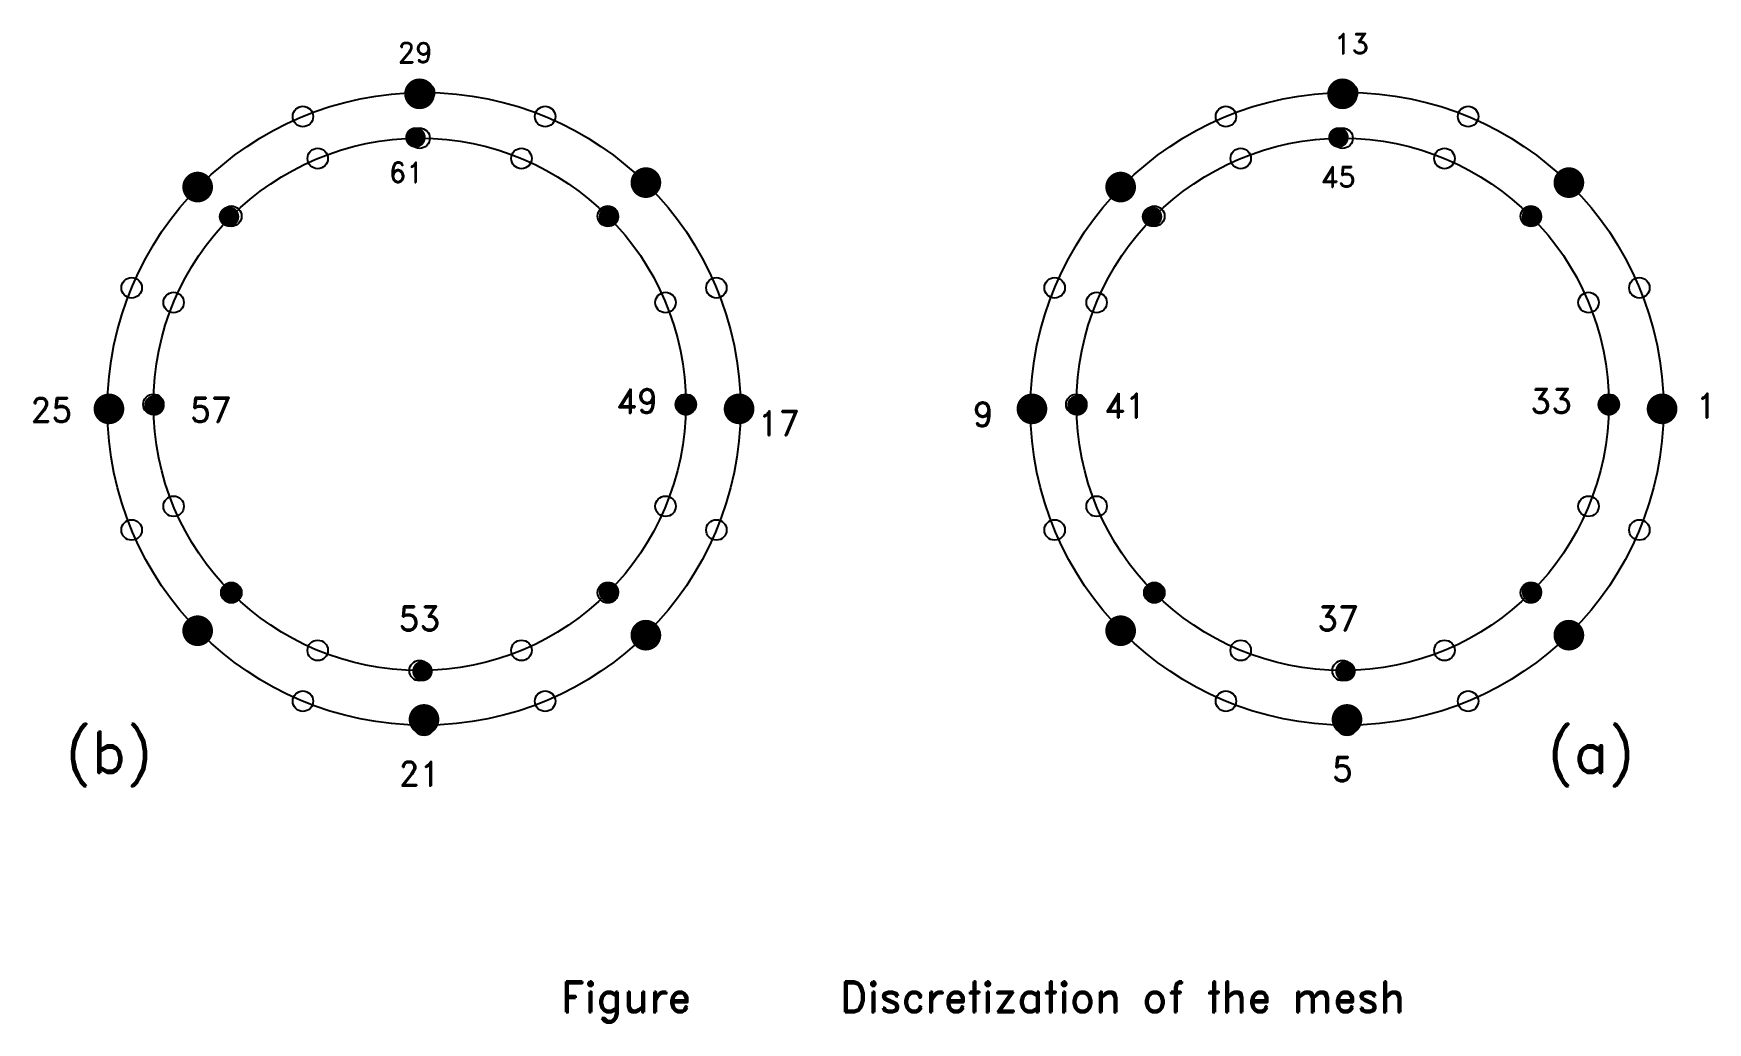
# Model space of a CAD drawing. Extents: x 1.18 to 9.36, y 1.61 to 6.44.
import ezdxf
from ezdxf.enums import TextEntityAlignment as Align

# ---------------------------------------------------------------- set-up
doc = ezdxf.new("R2010")
doc.units = 0
doc.header["$PDMODE"] = 33
doc.header["$PDSIZE"] = 0.1
doc.layers.add('CIRCLE', color=7, linetype='CONTINUOUS')
doc.styles.get("Standard").update_dxf_attribs({"font": 'ROMAND'})

msp = doc.modelspace()

# ---------------------------------------------------------------- linework, layer by layer
at = {"layer": 'CIRCLE', "color": 0}
for points, const_width in [([(3.0308, 6.1482, 1), (3.1058, 6.1482, 1)], 0.075), ([(7.5416, 6.1482, 1), (7.6166, 6.1482, 1)], 0.075), ([(3.0232, 5.935, 1), (3.0732, 5.935, 1)], 0.05), ([(7.534, 5.935, 1), (7.584, 5.935, 1)], 0.05), ([(1.9462, 5.6925, 1), (2.0212, 5.6925, 1)], 0.075), ([(4.1367, 5.7142, 1), (4.2117, 5.7142, 1)], 0.075), ([(6.457, 5.6925, 1), (6.532, 5.6925, 1)], 0.075), ([(8.6475, 5.7142, 1), (8.7225, 5.7142, 1)], 0.075), ([(2.1119, 5.5477, 1), (2.1619, 5.5477, 1)], 0.05), ([(3.9691, 5.5477, 1), (4.0191, 5.5477, 1)], 0.05), ([(6.6227, 5.5477, 1), (6.6727, 5.5477, 1)], 0.05), ([(8.4799, 5.5477, 1), (8.5299, 5.5477, 1)], 0.05), ([(1.5127, 4.6084, 1), (1.5877, 4.6084, 1)], 0.075), ([(1.7474, 4.6251, 1), (1.7974, 4.6251, 1)], 0.05), ([(4.3449, 4.6251, 1), (4.3949, 4.6251, 1)], 0.05), ([(4.5922, 4.6084, 1), (4.6672, 4.6084, 1)], 0.075), ([(6.0235, 4.6084, 1), (6.0985, 4.6084, 1)], 0.075), ([(6.2582, 4.6251, 1), (6.3082, 4.6251, 1)], 0.05), ([(8.8557, 4.6251, 1), (8.9057, 4.6251, 1)], 0.05), ([(9.103, 4.6084, 1), (9.178, 4.6084, 1)], 0.075), ([(2.1233, 3.7135, 1), (2.1733, 3.7135, 1)], 0.05), ([(3.9691, 3.7135, 1), (4.0191, 3.7135, 1)], 0.05), ([(6.6341, 3.7135, 1), (6.6841, 3.7135, 1)], 0.05), ([(8.4799, 3.7135, 1), (8.5299, 3.7135, 1)], 0.05), ([(1.9462, 3.5239, 1), (2.0212, 3.5239, 1)], 0.075), ([(4.1367, 3.5022, 1), (4.2117, 3.5022, 1)], 0.075), ([(6.457, 3.5239, 1), (6.532, 3.5239, 1)], 0.075), ([(8.6475, 3.5022, 1), (8.7225, 3.5022, 1)], 0.075), ([(3.0574, 3.3262, 1), (3.1074, 3.3262, 1)], 0.05), ([(7.5682, 3.3262, 1), (7.6182, 3.3262, 1)], 0.05), ([(3.0524, 3.0902, 1), (3.1274, 3.0902, 1)], 0.075), ([(7.5632, 3.0902, 1), (7.6382, 3.0902, 1)], 0.075)]:
    msp.add_lwpolyline(points, format="xyb", close=True, dxfattribs=dict(at, const_width=const_width))
for centre, radius in [((3.0899, 4.6084), 1.5466), ((7.6007, 4.6084), 1.5466), ((3.0683, 4.6301), 1.3011), ((7.5791, 4.6301), 1.3011)]:
    msp.add_circle(centre, radius, dxfattribs=at)
for p in [(3.0899, 6.1549), (7.6007, 6.1549), (2.4981, 6.0372), (3.6818, 6.0372), (7.0089, 6.0372), (8.1926, 6.0372), (3.0683, 5.9312), (7.5791, 5.9312), (2.5704, 5.8322), (3.5662, 5.8322), (7.0812, 5.8322), (8.077, 5.8322), (1.9964, 5.7019), (4.1835, 5.7019), (6.5072, 5.7019), (8.6943, 5.7019), (2.1483, 5.5501), (3.9884, 5.5501), (6.6591, 5.5501), (8.4992, 5.5501), (1.6611, 5.2002), (4.5188, 5.2002), (6.1719, 5.2002), (9.0296, 5.2002), (1.8662, 5.128), (4.2704, 5.128), (6.377, 5.128), (8.7812, 5.128), (1.7672, 4.6301), (4.3695, 4.6301), (6.278, 4.6301), (8.8803, 4.6301), (1.5434, 4.6084), (4.6365, 4.6084), (6.0542, 4.6084), (9.1473, 4.6084), (1.8662, 4.1321), (4.2704, 4.1321), (6.377, 4.1321), (8.7812, 4.1321), (1.6611, 4.0165), (4.5188, 4.0165), (6.1719, 4.0165), (9.0296, 4.0165), (2.1483, 3.71), (3.9884, 3.71), (6.6591, 3.71), (8.4992, 3.71), (1.9964, 3.5148), (4.1835, 3.5148), (6.5072, 3.5148), (8.6943, 3.5148), (2.5704, 3.428), (3.5662, 3.428), (7.0812, 3.428), (8.077, 3.428), (3.0683, 3.3289), (7.5791, 3.3289), (2.4981, 3.1795), (3.6818, 3.1795), (7.0089, 3.1795), (8.1926, 3.1795), (3.0899, 3.0618), (7.6007, 3.0618)]:
    msp.add_point(p, dxfattribs=at)

# ---------------------------------------------------------------- texts
for s, height, p in [('29', 0.1, (3.0467, 6.2998)), ('13', 0.1, (7.6227, 6.3432)), ('61', 0.1, (3.0035, 5.7142)), ('45', 0.1, (7.5575, 5.6928)), ('49', 0.12, (4.131, 4.5867)), ('41', 0.12, (6.5168, 4.565)), ('33', 0.12, (8.5989, 4.5867)), ('1', 0.12, (9.3574, 4.565)), ('25', 0.12, (1.2688, 4.543)), ('57', 0.12, (2.0493, 4.5433)), ('17', 0.12, (4.825, 4.4782)), ('9', 0.12, (5.8228, 4.5216)), ('53', 0.12, (3.0683, 3.5239)), ('37', 0.12, (7.5579, 3.5239)), ('(b)', 0.2, (1.5506, 2.8301)), ('(a)', 0.2, (8.7939, 2.8301)), ('21', 0.12, (3.0683, 2.765)), ('5', 0.12, (7.5791, 2.787)), ('Figure      Discretization of the mesh', 0.15, (5.8228, 1.6589))]:
    msp.add_text(s, height=height, dxfattribs=at).set_placement(p, align=Align.CENTER)

doc.saveas('drawing.dxf')
